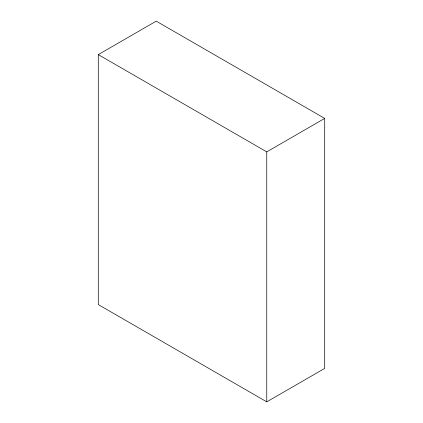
<?xml version="1.0" encoding="UTF-8"?>
<svg xmlns="http://www.w3.org/2000/svg" width="423" height="423" viewBox="0 0 423 423"><rect width="100%" height="100%" fill="white"/><g stroke="black" fill="none" stroke-linecap="round" stroke-linejoin="round"><path stroke-width="0.63" d="M98.289 54.609L156.24 21.15L324.711 118.414L324.711 368.391L266.76 401.85L98.289 304.586L98.289 54.609L266.76 151.878L324.711 118.414M266.76 151.878L266.76 401.85"/></g></svg>
